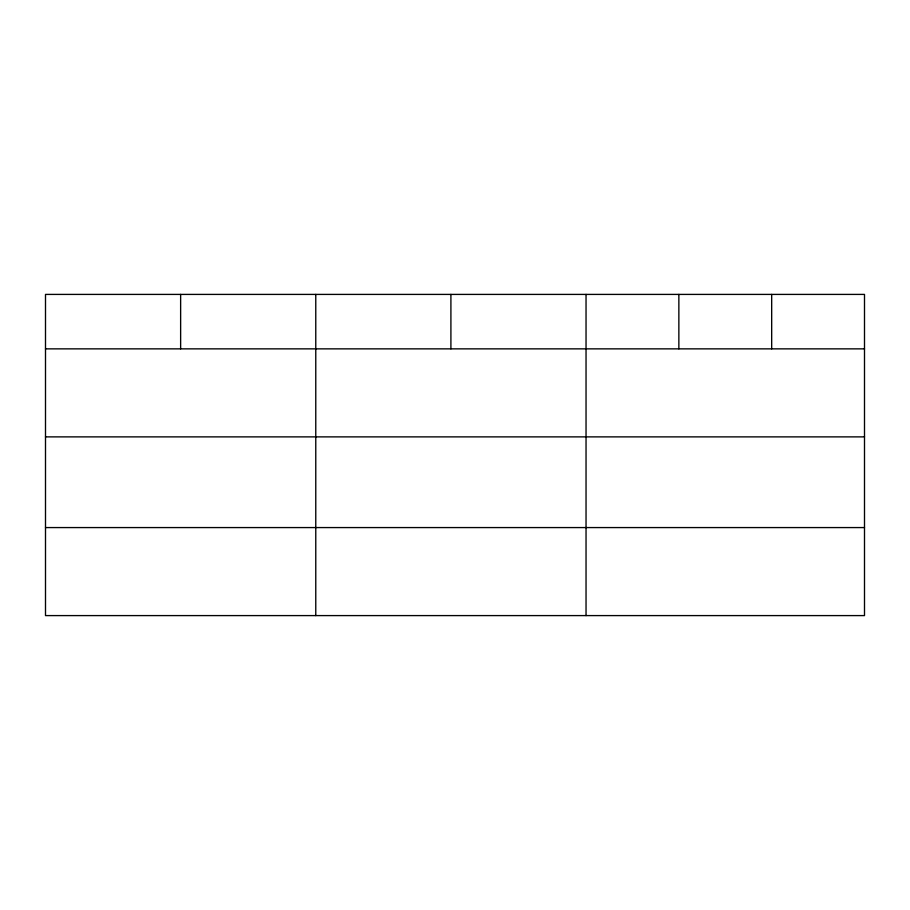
<?xml version="1.0" encoding="UTF-8"?>
<svg xmlns="http://www.w3.org/2000/svg" width="910" height="910" viewBox="0 0 910 910"><rect width="100%" height="100%" fill="white"/><g stroke="black" fill="none" stroke-linecap="round" stroke-linejoin="round"><path stroke-width="1.36" d="M864.5 436.88L864.5 294.408L45.5 294.408L45.5 615.592L864.5 615.592L864.5 436.88L45.5 436.88M45.5 348.86L864.5 348.86M45.5 527.572L864.5 527.572M771.68 294.408L771.68 348.86M678.86 294.408L678.86 348.86M586.04 294.408L586.04 615.592M450.905 294.408L450.905 348.86M315.77 294.408L315.77 615.592M180.635 294.408L180.635 348.86"/></g></svg>
